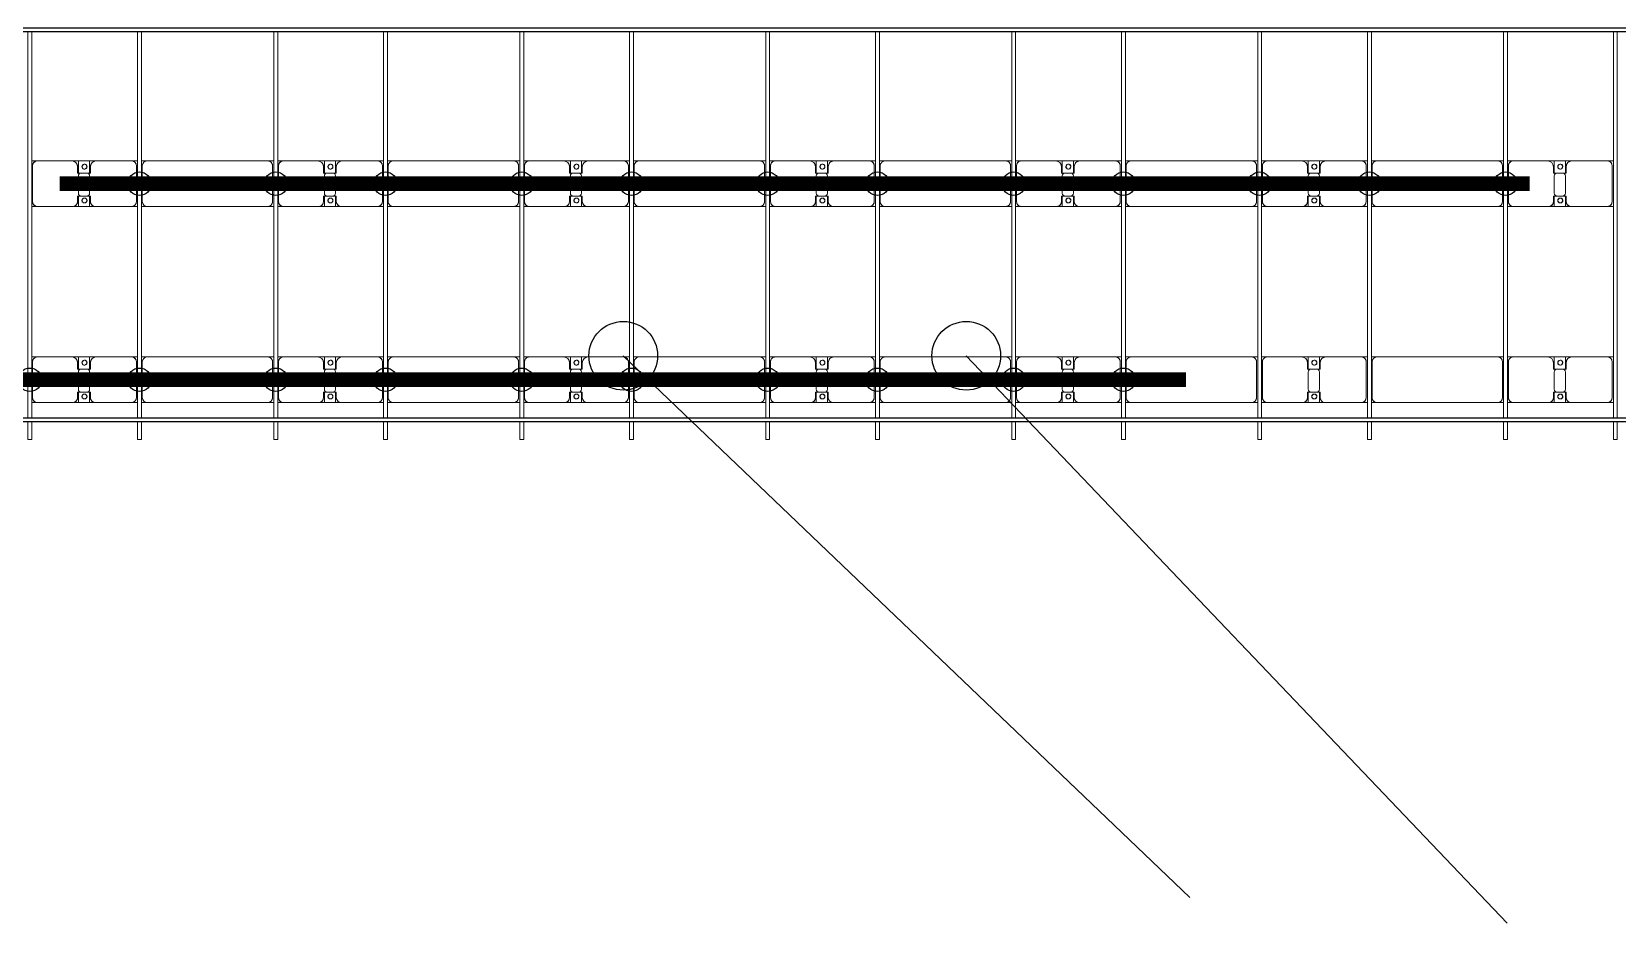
# Model space of a CAD drawing. Header units: millimetres. Extents: x -533732 to -130507, y -117886 to -23954.
# Drawn here: x -522790 to -506610, y -115681 to -106585 of the extents above; entities that cross this region are included whole.
import ezdxf

# ---------------------------------------------------------------- set-up
doc = ezdxf.new("R2010")
doc.units = ezdxf.units.MM
doc.layers.add('A-GENM', color=13, linetype='Continuous', lineweight=9)
doc.layers.add('S-BEAM', color=12, linetype='Continuous', lineweight=9)
for name, color, linetype in [('GC-BICH NEO', 6, 'Continuous'), ('GC-DAY NEO', 5, 'Continuous'), ('GC-HOP 40x60 GIA CUONG', 1, 'Continuous')]:
    doc.layers.add(name, color=color, linetype=linetype)

# ---------------------------------------------------------------- blocks, each defined once
blk = doc.blocks.new('Dầm C52 - Hộp 40x60-19452-BỐ TRÍ KHUNG KẾT CẤU BÈ PIN 06')
at = {"layer": 'S-BEAM', "color": 3, "lineweight": 25}
for p, q in [((-110033, 20), (110033, 20)), ((110033, -20), (-110033, -20))]:
    blk.add_line(p, q, dxfattribs=at)
blk = doc.blocks.new('Dai phao do pin - DẢI PHAO ĐỠ PIN-V144-BỐ TRÍ KHUNG KẾT CẤU BÈ PIN 06')
at = {"layer": 'A-GENM', "color": 7}
for p, q in [((50909, 223), (50970, 223)), ((50909, 223), (50970, 223)), ((50920, 173), (50920, -192)), ((51340, 223), (50970, 223)), ((51340, 223), (51512, 223)), ((51512, 223), (51340, 223)), ((51390, 118), (51390, 173)), ((51398, 223), (51570, 223)), ((51398, 116), (51398, 223)), ((51570, 223), (51398, 223)), ((51512, 223), (51512, 116)), ((51520, 173), (51520, 118)), ((51930, 223), (51570, 223)), ((51930, 223), (51989, 223)), ((51930, 223), (51989, 223)), ((51980, -192), (51980, 173)), ((52029, 223), (52090, 223)), ((52029, 223), (52090, 223)), ((52040, 173), (52040, -192)), ((53320, 223), (52090, 223)), ((53320, 223), (53379, 223)), ((53320, 223), (53379, 223)), ((53370, -192), (53370, 173)), ((53419, 223), (53480, 223)), ((53419, 223), (53480, 223)), ((53430, 173), (53430, -192)), ((53850, 223), (53480, 223)), ((53858, 223), (54022, 223)), ((54022, 223), (53858, 223)), ((53900, 118), (53900, 173)), ((53908, 223), (54080, 223)), ((53908, 116), (53908, 223)), ((54080, 223), (53908, 223)), ((54022, 223), (54022, 116)), ((54030, 173), (54030, 118)), ((54440, 223), (54080, 223)), ((54440, 223), (54499, 223)), ((54440, 223), (54499, 223)), ((54490, -192), (54490, 173)), ((54539, 223), (54600, 223)), ((54539, 223), (54600, 223)), ((54550, 173), (54550, -192)), ((55830, 223), (54600, 223)), ((55830, 223), (55889, 223)), ((55830, 223), (55889, 223)), ((55880, -192), (55880, 173)), ((55929, 223), (55990, 223)), ((55929, 223), (55990, 223)), ((55940, 173), (55940, -192)), ((56360, 223), (55990, 223)), ((56360, 223), (56532, 223)), ((56532, 223), (56360, 223)), ((56410, 118), (56410, 173)), ((56418, 223), (56590, 223)), ((56418, 116), (56418, 223)), ((56590, 223), (56418, 223)), ((56532, 223), (56532, 116)), ((56540, 173), (56540, 118)), ((56950, 223), (56590, 223)), ((56950, 223), (57009, 223)), ((56950, 223), (57009, 223)), ((57000, -192), (57000, 173)), ((57049, 223), (57110, 223)), ((57049, 223), (57110, 223)), ((57060, 173), (57060, -192)), ((58340, 223), (57110, 223)), ((58340, 223), (58399, 223)), ((58340, 223), (58399, 223)), ((58390, -192), (58390, 173)), ((58439, 223), (58500, 223)), ((58439, 223), (58500, 223)), ((58450, 173), (58450, -192)), ((58870, 223), (58500, 223)), ((58870, 223), (59042, 223)), ((59042, 223), (58870, 223)), ((58920, 118), (58920, 173)), ((58928, 223), (59100, 223)), ((58928, 116), (58928, 223)), ((59100, 223), (58928, 223)), ((59042, 223), (59042, 116)), ((59050, 173), (59050, 118)), ((59460, 223), (59100, 223)), ((59460, 223), (59519, 223)), ((59460, 223), (59519, 223)), ((59510, -192), (59510, 173)), ((59559, 223), (59620, 223)), ((59559, 223), (59620, 223)), ((59570, 173), (59570, -192)), ((60850, 223), (59620, 223)), ((60850, 223), (60909, 223)), ((60850, 223), (60909, 223)), ((60900, -192), (60900, 173)), ((60949, 223), (61010, 223)), ((60949, 223), (61010, 223)), ((60960, 173), (60960, -192)), ((61380, 223), (61010, 223)), ((61380, 223), (61552, 223)), ((61552, 223), (61380, 223)), ((61430, 118), (61430, 173)), ((61438, 223), (61610, 223)), ((61438, 116), (61438, 223)), ((61610, 223), (61438, 223)), ((61552, 223), (61552, 116)), ((61560, 173), (61560, 118)), ((61970, 223), (61610, 223)), ((61970, 223), (62029, 223)), ((61970, 223), (62029, 223)), ((62020, -192), (62020, 173)), ((62069, 223), (62130, 223)), ((62069, 223), (62130, 223)), ((62080, 173), (62080, -192)), ((63360, 223), (62130, 223)), ((63360, 223), (63419, 223)), ((63360, 223), (63419, 223)), ((63410, -192), (63410, 173)), ((63459, 223), (63520, 223)), ((63459, 223), (63520, 223)), ((63470, 173), (63470, -192)), ((63890, 223), (63520, 223)), ((63890, 223), (64062, 223)), ((64062, 223), (63890, 223)), ((63940, 118), (63940, 173)), ((63948, 223), (64120, 223)), ((63948, 116), (63948, 223)), ((64120, 223), (63948, 223)), ((64062, 223), (64062, 116)), ((64070, 173), (64070, 118)), ((64480, 223), (64120, 223)), ((64480, 223), (64539, 223)), ((64480, 223), (64539, 223)), ((64530, -192), (64530, 173)), ((64579, 223), (64640, 223)), ((64579, 223), (64640, 223)), ((64590, 173), (64590, -192)), ((65870, 223), (64640, 223)), ((65870, 223), (65929, 223)), ((65870, 223), (65929, 223)), ((65920, -192), (65920, 173)), ((65969, 223), (66030, 223)), ((65969, 223), (66030, 223)), ((65980, 173), (65980, -192)), ((66400, 223), (66030, 223)), ((66400, 223), (66572, 223)), ((66572, 223), (66400, 223)), ((66450, 118), (66450, 173)), ((66458, 223), (66623, 223)), ((66458, 116), (66458, 223)), ((66623, 223), (66458, 223)), ((66572, 223), (66572, 116)), ((66580, 173), (66580, 118)), ((66990, 223), (66630, 223)), ((66990, 223), (67049, 223)), ((66990, 223), (67049, 223)), ((67040, -192), (67040, 173)), ((51482, 118), (51390, 118)), ((51398, 88), (51398, -88)), ((51520, 118), (51428, 118)), ((51512, -88), (51512, 88)), ((53992, 118), (53900, 118)), ((53908, 88), (53908, -88)), ((54030, 118), (53938, 118)), ((54022, -88), (54022, 88)), ((56502, 118), (56410, 118)), ((56418, 88), (56418, -88)), ((56540, 118), (56448, 118)), ((56532, -88), (56532, 88)), ((59012, 118), (58920, 118)), ((58928, 88), (58928, -88)), ((59050, 118), (58958, 118)), ((59042, -88), (59042, 88)), ((61522, 118), (61430, 118)), ((61438, 88), (61438, -88)), ((61560, 118), (61468, 118)), ((61552, -88), (61552, 88)), ((64032, 118), (63940, 118)), ((63948, 88), (63948, -88)), ((64070, 118), (63978, 118)), ((64062, -88), (64062, 88)), ((66542, 118), (66450, 118)), ((66458, 88), (66458, -88)), ((66580, 118), (66488, 118)), ((66572, -88), (66572, 88)), ((51390, -182), (51390, -118)), ((51390, -118), (51482, -118)), ((51398, -242), (51398, -116)), ((51428, -118), (51520, -118)), ((51512, -116), (51512, -242)), ((51520, -118), (51520, -182)), ((53900, -182), (53900, -118)), ((53900, -118), (53992, -118)), ((53908, -242), (53908, -116)), ((53938, -118), (54030, -118)), ((54022, -116), (54022, -242)), ((54030, -118), (54030, -182)), ((56410, -182), (56410, -118)), ((56410, -118), (56502, -118)), ((56418, -242), (56418, -116)), ((56448, -118), (56540, -118)), ((56532, -116), (56532, -242)), ((56540, -118), (56540, -182)), ((58920, -182), (58920, -118)), ((58920, -118), (59012, -118)), ((58928, -242), (58928, -116)), ((58958, -118), (59050, -118)), ((59042, -116), (59042, -242)), ((59050, -118), (59050, -182)), ((61430, -182), (61430, -118)), ((61430, -118), (61522, -118)), ((61438, -242), (61438, -116)), ((61468, -118), (61560, -118)), ((61552, -116), (61552, -242)), ((61560, -118), (61560, -182)), ((63940, -182), (63940, -118)), ((63940, -118), (64032, -118)), ((63948, -242), (63948, -116)), ((63978, -118), (64070, -118)), ((64062, -116), (64062, -242)), ((64070, -118), (64070, -182)), ((66450, -182), (66450, -118)), ((66450, -118), (66542, -118)), ((66458, -242), (66458, -116)), ((66488, -118), (66580, -118)), ((66572, -116), (66572, -242)), ((66580, -118), (66580, -182)), ((50970, -242), (50909, -242)), ((50970, -242), (50909, -242)), ((50970, -242), (51330, -242)), ((51512, -242), (51330, -242)), ((51330, -242), (51512, -242)), ((51580, -242), (51398, -242)), ((51398, -242), (51580, -242)), ((51580, -242), (51930, -242)), ((51989, -242), (51930, -242)), ((51989, -242), (51930, -242)), ((52090, -242), (52035, -242)), ((52090, -242), (52035, -242)), ((52090, -242), (53320, -242)), ((53379, -242), (53320, -242)), ((53379, -242), (53320, -242)), ((53480, -242), (53419, -242)), ((53480, -242), (53419, -242)), ((53480, -242), (53840, -242)), ((54022, -242), (53840, -242)), ((53840, -242), (54022, -242)), ((54090, -242), (53908, -242)), ((53908, -242), (54090, -242)), ((54090, -242), (54440, -242)), ((54499, -242), (54440, -242)), ((54499, -242), (54440, -242)), ((54600, -242), (54539, -242)), ((54600, -242), (54539, -242)), ((54600, -242), (55830, -242)), ((55889, -242), (55830, -242)), ((55889, -242), (55830, -242)), ((55990, -242), (55929, -242)), ((55990, -242), (55929, -242)), ((55990, -242), (56350, -242)), ((56532, -242), (56350, -242)), ((56350, -242), (56532, -242)), ((56600, -242), (56418, -242)), ((56418, -242), (56600, -242)), ((56600, -242), (56950, -242)), ((57009, -242), (56950, -242)), ((57009, -242), (56950, -242)), ((57110, -242), (57049, -242)), ((57110, -242), (57049, -242)), ((57110, -242), (58340, -242)), ((58399, -242), (58340, -242)), ((58399, -242), (58340, -242)), ((58500, -242), (58439, -242)), ((58500, -242), (58439, -242)), ((58500, -242), (58860, -242)), ((59042, -242), (58860, -242)), ((58860, -242), (59042, -242)), ((59110, -242), (58928, -242)), ((58928, -242), (59110, -242)), ((59110, -242), (59460, -242)), ((59519, -242), (59460, -242)), ((59519, -242), (59460, -242)), ((59620, -242), (59559, -242)), ((59620, -242), (59559, -242)), ((59620, -242), (60850, -242)), ((60909, -242), (60850, -242)), ((60909, -242), (60850, -242)), ((61010, -242), (60949, -242)), ((61010, -242), (60949, -242)), ((61010, -242), (61370, -242)), ((61552, -242), (61370, -242)), ((61370, -242), (61552, -242)), ((61620, -242), (61438, -242)), ((61438, -242), (61620, -242)), ((61620, -242), (61970, -242)), ((62029, -242), (61970, -242)), ((62029, -242), (61970, -242)), ((62130, -242), (62069, -242)), ((62130, -242), (62069, -242)), ((62130, -242), (63360, -242)), ((63419, -242), (63360, -242)), ((63419, -242), (63360, -242)), ((63520, -242), (63459, -242)), ((63520, -242), (63459, -242)), ((63520, -242), (63880, -242)), ((64062, -242), (63880, -242)), ((63880, -242), (64062, -242)), ((64130, -242), (63948, -242)), ((63948, -242), (64130, -242)), ((64130, -242), (64480, -242)), ((64539, -242), (64480, -242)), ((64539, -242), (64480, -242)), ((64640, -242), (64579, -242)), ((64640, -242), (64579, -242)), ((64640, -242), (65870, -242)), ((65929, -242), (65870, -242)), ((65929, -242), (65870, -242)), ((66030, -242), (65969, -242)), ((66030, -242), (65969, -242)), ((66030, -242), (66390, -242)), ((66572, -242), (66390, -242)), ((66390, -242), (66572, -242)), ((66640, -242), (66458, -242)), ((66458, -242), (66640, -242)), ((66640, -242), (66990, -242)), ((67049, -242), (66990, -242)), ((67049, -242), (66990, -242))]:
    blk.add_line(p, q, dxfattribs=at)
for centre, radius, start, end in [((50970, 173), 50, 90, 180), ((50970, 173), 50, 105, 180), ((51340, 173), 50, 0, 90), ((51340, 173), 50, 0, 75), ((51449, 162), 25, 0, 180), ((51449, 162), 25, 151.4746, 165), ((51449, 162), 25, 180, 0), ((51451, 162), 25, 0, 180), ((51451, 162), 25, 90, 180), ((51451, 162), 25, 180, 0), ((51451, 162), 25, 180, 255), ((51449, 162), 25, 0, 150), ((51449, 162), 25, 285, 0), ((51451, 162), 25, 15, 75), ((51570, 173), 50, 90, 180), ((51570, 173), 50, 105, 180), ((51930, 173), 50, 0, 90), ((51930, 173), 50, 0, 75), ((52090, 173), 50, 90, 180), ((52090, 173), 50, 150, 180), ((52090, 173), 50, 90, 120), ((53320, 173), 50, 360, 90), ((53320, 173), 50, 15, 90), ((53480, 173), 50, 90, 180), ((53480, 173), 50, 105, 180), ((53850, 173), 50, 360, 90), ((53850, 173), 50, 360, 75), ((53959, 162), 25, 360, 180), ((53959, 162), 25, 0, 165), ((53959, 162), 25, 180, 0), ((53961, 162), 25, 0, 180), ((53961, 162), 25, 90, 180), ((53961, 162), 25, 180, 0), ((53961, 162), 25, 180, 255), ((53959, 162), 25, 285, 0), ((53961, 162), 25, 15, 75), ((54080, 173), 50, 90, 180), ((54080, 173), 50, 105, 180), ((54440, 173), 50, 0, 90), ((54440, 173), 50, 0, 75), ((54600, 173), 50, 90, 180), ((54600, 173), 50, 150, 180), ((54600, 173), 50, 90, 120), ((55830, 173), 50, 360, 90), ((55830, 173), 50, 15, 90), ((55990, 173), 50, 90, 180), ((55990, 173), 50, 105, 180), ((56360, 173), 50, 0, 90), ((56360, 173), 50, 0, 75), ((56469, 162), 25, 360, 180), ((56469, 162), 25, 360, 165), ((56469, 162), 25, 180, 0), ((56471, 162), 25, 0, 180), ((56471, 162), 25, 90, 180), ((56471, 162), 25, 180, 0), ((56471, 162), 25, 180, 255), ((56469, 162), 25, 285, 360), ((56471, 162), 25, 15, 75), ((56590, 173), 50, 90, 180), ((56590, 173), 50, 105, 180), ((56950, 173), 50, 0, 90), ((56950, 173), 50, 0, 75), ((57110, 173), 50, 90, 180), ((57110, 173), 50, 150, 180), ((57110, 173), 50, 90, 120), ((58340, 173), 50, 0, 90), ((58340, 173), 50, 15, 90), ((58500, 173), 50, 90, 180), ((58500, 173), 50, 105, 180), ((58870, 173), 50, 0, 90), ((58870, 173), 50, 0, 75), ((58979, 162), 25, 0, 180), ((58979, 162), 25, 0, 165), ((58979, 162), 25, 180, 0), ((58981, 162), 25, 0, 180), ((58981, 162), 25, 90, 180), ((58981, 162), 25, 180, 0), ((58981, 162), 25, 180, 255), ((58979, 162), 25, 285, 0), ((58981, 162), 25, 15, 75), ((59100, 173), 50, 90, 180), ((59100, 173), 50, 105, 180), ((59460, 173), 50, 0, 90), ((59460, 173), 50, 0, 75), ((59620, 173), 50, 90, 180), ((59620, 173), 50, 150, 180), ((59620, 173), 50, 90, 120), ((60850, 173), 50, 360, 90), ((60850, 173), 50, 15, 90), ((61010, 173), 50, 90, 180), ((61010, 173), 50, 105, 180), ((61380, 173), 50, 0, 90), ((61380, 173), 50, 0, 75), ((61489, 162), 25, 360, 180), ((61489, 162), 25, 0, 165), ((61489, 162), 25, 180, 360), ((61491, 162), 25, 360, 180), ((61491, 162), 25, 90, 180), ((61491, 162), 25, 180, 0), ((61491, 162), 25, 180, 255), ((61489, 162), 25, 285, 360), ((61491, 162), 25, 15, 75), ((61610, 173), 50, 90, 180), ((61610, 173), 50, 105, 180), ((61970, 173), 50, 0, 90), ((61970, 173), 50, 0, 75), ((62130, 173), 50, 90, 180), ((62130, 173), 50, 150, 180), ((62130, 173), 50, 90, 120), ((63360, 173), 50, 0, 90), ((63360, 173), 50, 15, 90), ((63520, 173), 50, 90, 180), ((63520, 173), 50, 105, 180), ((63890, 173), 50, 0, 90), ((63890, 173), 50, 0, 75), ((63999, 162), 25, 0, 180), ((63999, 162), 25, 0, 165), ((63999, 162), 25, 180, 0), ((64001, 162), 25, 0, 180), ((64001, 162), 25, 90, 180), ((64001, 162), 25, 180, 0), ((64001, 162), 25, 180, 255), ((63999, 162), 25, 285, 0), ((64001, 162), 25, 15, 75), ((64120, 173), 50, 90, 180), ((64120, 173), 50, 105, 180), ((64480, 173), 50, 0, 90), ((64480, 173), 50, 0, 75), ((64640, 173), 50, 90, 180), ((64640, 173), 50, 150, 180), ((64640, 173), 50, 90, 120), ((65870, 173), 50, 0, 90), ((65870, 173), 50, 15, 90), ((66030, 173), 50, 90, 180), ((66030, 173), 50, 107.3899, 180), ((66400, 173), 50, 0, 90), ((66400, 173), 50, 0, 75), ((66509, 162), 25, 0, 180), ((66509, 162), 25, 0, 165), ((66509, 162), 25, 180, 360), ((66511, 162), 25, 360, 180), ((66511, 162), 25, 90, 180), ((66511, 162), 25, 180, 360), ((66511, 162), 25, 180, 255), ((66509, 162), 25, 285, 360), ((66511, 162), 25, 15, 75), ((66630, 173), 50, 90, 180), ((66630, 173), 50, 105, 180), ((66990, 173), 50, 0, 90), ((66990, 173), 50, 0, 75), ((51428, 88), 30, 90, 180), ((51449, 162), 25, 195, 255), ((51451, 162), 25, 285, 345), ((51482, 88), 30, 360, 90), ((53938, 88), 30, 90, 180), ((53959, 162), 25, 195, 255), ((53961, 162), 25, 285, 345), ((53992, 88), 30, 360, 90), ((56448, 88), 30, 90, 180), ((56469, 162), 25, 195, 255), ((56471, 162), 25, 285, 345), ((56502, 88), 30, 360, 90), ((58958, 88), 30, 90, 180), ((58979, 162), 25, 195, 255), ((58981, 162), 25, 285, 345), ((59012, 88), 30, 0, 90), ((61468, 88), 30, 90, 180), ((61489, 162), 25, 195, 255), ((61491, 162), 25, 285, 345), ((61522, 88), 30, 360, 90), ((63978, 88), 30, 90, 180), ((63999, 162), 25, 195, 255), ((64001, 162), 25, 285, 345), ((64032, 88), 30, 360, 90), ((66488, 88), 30, 90, 180), ((66509, 162), 25, 195, 255), ((66511, 162), 25, 285, 345), ((66542, 88), 30, 0, 90), ((51428, -88), 30, 180, 270), ((51449, -183), 25, 0, 180), ((51451, -183), 25, 0, 180), ((51451, -183), 25, 60, 180), ((51449, -183), 25, 0, 150), ((51482, -88), 30, 270, 0), ((53938, -88), 30, 180, 270), ((53959, -183), 25, 0, 180), ((53961, -183), 25, 360, 180), ((53961, -183), 25, 60, 180), ((53959, -183), 25, 0, 150), ((53992, -88), 30, 270, 0), ((56448, -88), 30, 180, 270), ((56469, -183), 25, 360, 180), ((56471, -183), 25, 0, 180), ((56471, -183), 25, 60, 180), ((56469, -183), 25, 0, 150), ((56502, -88), 30, 270, 360), ((58958, -88), 30, 180, 270), ((58979, -183), 25, 0, 180), ((58981, -183), 25, 0, 180), ((58981, -183), 25, 60, 180), ((58979, -183), 25, 0, 150), ((59012, -88), 30, 270, 0), ((61468, -88), 30, 180, 270), ((61489, -183), 25, 360, 180), ((61491, -183), 25, 0, 180), ((61491, -183), 25, 60, 180), ((61489, -183), 25, 360, 150), ((61522, -88), 30, 270, 360), ((63978, -88), 30, 180, 270), ((63999, -183), 25, 0, 180), ((64001, -183), 25, 0, 180), ((64001, -183), 25, 60, 180), ((63999, -183), 25, 0, 150), ((64032, -88), 30, 270, 360), ((66488, -88), 30, 180, 270), ((66509, -183), 25, 0, 180), ((66511, -183), 25, 0, 180), ((66511, -183), 25, 60, 180), ((66509, -183), 25, 0, 150), ((66542, -88), 30, 270, 0), ((50970, -192), 50, 180, 270), ((50970, -192), 50, 180, 255), ((51330, -182), 60, 270, 0), ((51330, -182), 60, 300, 0), ((51449, -183), 25, 180, 0), ((51449, -183), 25, 195, 0), ((51451, -183), 25, 180, 0), ((51451, -183), 25, 180, 270), ((51451, -183), 25, 285, 345), ((51451, -183), 25, 15, 30), ((51580, -182), 60, 180, 270), ((51580, -182), 60, 180, 240), ((51930, -192), 50, 270, 0), ((51930, -192), 50, 285, 0), ((52090, -192), 50, 180, 270), ((52090, -192), 50, 180, 210), ((52090, -192), 50, 225, 255), ((53320, -192), 50, 270, 360), ((53320, -192), 50, 270, 300), ((53320, -192), 50, 330, 345), ((53480, -192), 50, 180, 270), ((53480, -192), 50, 180, 255), ((53840, -182), 60, 270, 0), ((53840, -182), 60, 300, 0), ((53959, -183), 25, 180, 0), ((53959, -183), 25, 195, 0), ((53961, -183), 25, 180, 360), ((53961, -183), 25, 180, 270), ((53961, -183), 25, 285, 345), ((53961, -183), 25, 15, 30), ((54090, -182), 60, 180, 270), ((54090, -182), 60, 180, 240), ((54440, -192), 50, 270, 0), ((54440, -192), 50, 285, 0), ((54600, -192), 50, 180, 270), ((54600, -192), 50, 180, 210), ((54600, -192), 50, 225, 255), ((55830, -192), 50, 270, 0), ((55830, -192), 50, 270, 300), ((55830, -192), 50, 330, 345), ((55990, -192), 50, 180, 270), ((55990, -192), 50, 180, 255), ((56350, -182), 60, 270, 0), ((56350, -182), 60, 300, 0), ((56469, -183), 25, 180, 360), ((56469, -183), 25, 195, 360), ((56471, -183), 25, 180, 0), ((56471, -183), 25, 180, 270), ((56471, -183), 25, 285, 345), ((56471, -183), 25, 15, 30), ((56600, -182), 60, 180, 270), ((56600, -182), 60, 180, 240), ((56950, -192), 50, 270, 360), ((56950, -192), 50, 285, 360), ((57110, -192), 50, 180, 270), ((57110, -192), 50, 180, 210), ((57110, -192), 50, 225, 255), ((58340, -192), 50, 270, 0), ((58340, -192), 50, 270, 300), ((58340, -192), 50, 330, 345), ((58500, -192), 50, 180, 270), ((58500, -192), 50, 180, 255), ((58860, -182), 60, 270, 0), ((58860, -182), 60, 300, 0), ((58979, -183), 25, 180, 0), ((58979, -183), 25, 195, 0), ((58981, -183), 25, 180, 0), ((58981, -183), 25, 180, 270), ((58981, -183), 25, 285, 345), ((58981, -183), 25, 15, 30), ((59110, -182), 60, 180, 270), ((59110, -182), 60, 180, 240), ((59460, -192), 50, 270, 0), ((59460, -192), 50, 285, 0), ((59620, -192), 50, 180, 270), ((59620, -192), 50, 180, 210), ((59620, -192), 50, 225, 255), ((60850, -192), 50, 270, 360), ((60850, -192), 50, 270, 300), ((60850, -192), 50, 330, 345), ((61010, -192), 50, 180, 270), ((61010, -192), 50, 180, 255), ((61370, -182), 60, 270, 360), ((61370, -182), 60, 300, 0), ((61489, -183), 25, 180, 0), ((61489, -183), 25, 195, 360), ((61491, -183), 25, 180, 0), ((61491, -183), 25, 180, 270), ((61491, -183), 25, 285, 345), ((61491, -183), 25, 15, 30), ((61620, -182), 60, 180, 270), ((61620, -182), 60, 180, 240), ((61970, -192), 50, 270, 0), ((61970, -192), 50, 285, 0), ((62130, -192), 50, 180, 270), ((62130, -192), 50, 180, 210), ((62130, -192), 50, 225, 255), ((63360, -192), 50, 270, 0), ((63360, -192), 50, 270, 300), ((63360, -192), 50, 330, 345), ((63520, -192), 50, 180, 270), ((63520, -192), 50, 180, 255), ((63880, -182), 60, 270, 360), ((63880, -182), 60, 300, 360), ((63999, -183), 25, 180, 0), ((63999, -183), 25, 195, 0), ((64001, -183), 25, 180, 360), ((64001, -183), 25, 180, 270), ((64001, -183), 25, 285, 345), ((64001, -183), 25, 15, 30), ((64130, -182), 60, 180, 270), ((64130, -182), 60, 180, 240), ((64480, -192), 50, 270, 360), ((64480, -192), 50, 285, 360), ((64640, -192), 50, 180, 270), ((64640, -192), 50, 180, 210), ((64640, -192), 50, 225, 255), ((65870, -192), 50, 270, 360), ((65870, -192), 50, 270, 300), ((65870, -192), 50, 330, 345), ((66030, -192), 50, 180, 270), ((66030, -192), 50, 180, 252.6125), ((66390, -182), 60, 270, 360), ((66390, -182), 60, 300, 0), ((66509, -183), 25, 180, 0), ((66509, -183), 25, 195, 0), ((66511, -183), 25, 180, 0), ((66511, -183), 25, 180, 270), ((66511, -183), 25, 285, 345), ((66511, -183), 25, 15, 30), ((66640, -182), 60, 180, 270), ((66640, -182), 60, 180, 240), ((66990, -192), 50, 270, 360), ((66990, -192), 50, 285, 360)]:
    blk.add_arc(centre, radius, start, end, dxfattribs=at)
blk = doc.blocks.new('Dai phao do pin - DẢI PHAO ĐỠ PIN-V145-BỐ TRÍ KHUNG KẾT CẤU BÈ PIN 06')
at = {"layer": 'A-GENM', "color": 7}
for p, q in [((50909, 223), (50970, 223)), ((50909, 223), (50970, 223)), ((50920, 173), (50920, -192)), ((51340, 223), (50970, 223)), ((51340, 223), (51512, 223)), ((51512, 223), (51340, 223)), ((51390, 118), (51390, 173)), ((51398, 223), (51570, 223)), ((51398, 116), (51398, 223)), ((51570, 223), (51398, 223)), ((51512, 223), (51512, 116)), ((51520, 173), (51520, 118)), ((51930, 223), (51570, 223)), ((51930, 223), (51989, 223)), ((51930, 223), (51989, 223)), ((51980, -192), (51980, 173)), ((52035, 223), (52090, 223)), ((52035, 223), (52090, 223)), ((52040, 173), (52040, -192)), ((53320, 223), (52090, 223)), ((53320, 223), (53379, 223)), ((53320, 223), (53379, 223)), ((53370, -192), (53370, 173)), ((53419, 223), (53480, 223)), ((53419, 223), (53480, 223)), ((53430, 173), (53430, -192)), ((53850, 223), (53480, 223)), ((53858, 223), (54022, 223)), ((54022, 223), (53858, 223)), ((53900, 118), (53900, 173)), ((53908, 223), (54080, 223)), ((53908, 116), (53908, 223)), ((54080, 223), (53908, 223)), ((54022, 223), (54022, 116)), ((54030, 173), (54030, 118)), ((54440, 223), (54080, 223)), ((54440, 223), (54499, 223)), ((54440, 223), (54499, 223)), ((54490, -192), (54490, 173)), ((54539, 223), (54600, 223)), ((54539, 223), (54600, 223)), ((54550, 173), (54550, -192)), ((55830, 223), (54600, 223)), ((55830, 223), (55889, 223)), ((55830, 223), (55889, 223)), ((55880, -192), (55880, 173)), ((55929, 223), (55990, 223)), ((55929, 223), (55990, 223)), ((55940, 173), (55940, -192)), ((56360, 223), (55990, 223)), ((56360, 223), (56532, 223)), ((56532, 223), (56360, 223)), ((56410, 118), (56410, 173)), ((56418, 223), (56590, 223)), ((56418, 116), (56418, 223)), ((56590, 223), (56418, 223)), ((56532, 223), (56532, 116)), ((56540, 173), (56540, 118)), ((56950, 223), (56590, 223)), ((56950, 223), (57009, 223)), ((56950, 223), (57009, 223)), ((57000, -192), (57000, 173)), ((57049, 223), (57110, 223)), ((57049, 223), (57110, 223)), ((57060, 173), (57060, -192)), ((58340, 223), (57110, 223)), ((58340, 223), (58399, 223)), ((58340, 223), (58399, 223)), ((58390, -192), (58390, 173)), ((58439, 223), (58500, 223)), ((58439, 223), (58500, 223)), ((58450, 173), (58450, -192)), ((58870, 223), (58500, 223)), ((58870, 223), (59042, 223)), ((59042, 223), (58870, 223)), ((58920, 118), (58920, 173)), ((58928, 223), (59100, 223)), ((58928, 116), (58928, 223)), ((59100, 223), (58928, 223)), ((59042, 223), (59042, 116)), ((59050, 173), (59050, 118)), ((59460, 223), (59100, 223)), ((59460, 223), (59519, 223)), ((59460, 223), (59519, 223)), ((59510, -192), (59510, 173)), ((59559, 223), (59620, 223)), ((59559, 223), (59620, 223)), ((59570, 173), (59570, -192)), ((60850, 223), (59620, 223)), ((60850, 223), (60909, 223)), ((60850, 223), (60909, 223)), ((60900, -192), (60900, 173)), ((60949, 223), (61010, 223)), ((60949, 223), (61010, 223)), ((60960, 173), (60960, -192)), ((61380, 223), (61010, 223)), ((61380, 223), (61552, 223)), ((61552, 223), (61380, 223)), ((61430, 118), (61430, 173)), ((61438, 223), (61610, 223)), ((61438, 116), (61438, 223)), ((61610, 223), (61438, 223)), ((61552, 223), (61552, 116)), ((61560, 173), (61560, 118)), ((61970, 223), (61610, 223)), ((61970, 223), (62029, 223)), ((61970, 223), (62029, 223)), ((62020, -192), (62020, 173)), ((62069, 223), (62130, 223)), ((62069, 223), (62130, 223)), ((62080, 173), (62080, -192)), ((63360, 223), (62130, 223)), ((63360, 223), (63419, 223)), ((63360, 223), (63419, 223)), ((63410, -192), (63410, 173)), ((63459, 223), (63520, 223)), ((63459, 223), (63520, 223)), ((63470, 173), (63470, -192)), ((63890, 223), (63520, 223)), ((63890, 223), (64062, 223)), ((64062, 223), (63890, 223)), ((63940, 118), (63940, 173)), ((63948, 223), (64120, 223)), ((63948, 116), (63948, 223)), ((64120, 223), (63948, 223)), ((64062, 223), (64062, 116)), ((64070, 173), (64070, 118)), ((64480, 223), (64120, 223)), ((64480, 223), (64539, 223)), ((64480, 223), (64539, 223)), ((64530, -192), (64530, 173)), ((64579, 223), (64640, 223)), ((64579, 223), (64640, 223)), ((64590, 173), (64590, -192)), ((65870, 223), (64640, 223)), ((65870, 223), (65929, 223)), ((65870, 223), (65929, 223)), ((65920, -192), (65920, 173)), ((65969, 223), (66030, 223)), ((65969, 223), (66030, 223)), ((65980, 173), (65980, -192)), ((66400, 223), (66030, 223)), ((66400, 223), (66572, 223)), ((66572, 223), (66400, 223)), ((66450, 118), (66450, 173)), ((66458, 223), (66623, 223)), ((66458, 116), (66458, 223)), ((66623, 223), (66458, 223)), ((66572, 223), (66572, 116)), ((66580, 173), (66580, 118)), ((66990, 223), (66630, 223)), ((66990, 223), (67049, 223)), ((66990, 223), (67049, 223)), ((67040, -192), (67040, 173)), ((51482, 118), (51390, 118)), ((51398, 88), (51398, -88)), ((51520, 118), (51428, 118)), ((51512, -88), (51512, 88)), ((53992, 118), (53900, 118)), ((53908, 88), (53908, -88)), ((54030, 118), (53938, 118)), ((54022, -88), (54022, 88)), ((56502, 118), (56410, 118)), ((56418, 88), (56418, -88)), ((56540, 118), (56448, 118)), ((56532, -88), (56532, 88)), ((59012, 118), (58920, 118)), ((58928, 88), (58928, -88)), ((59050, 118), (58958, 118)), ((59042, -88), (59042, 88)), ((61522, 118), (61430, 118)), ((61438, 88), (61438, -88)), ((61560, 118), (61468, 118)), ((61552, -88), (61552, 88)), ((64032, 118), (63940, 118)), ((63948, 88), (63948, -88)), ((64070, 118), (63978, 118)), ((64062, -88), (64062, 88)), ((66542, 118), (66450, 118)), ((66458, 88), (66458, -88)), ((66580, 118), (66488, 118)), ((66572, -88), (66572, 88)), ((51390, -182), (51390, -118)), ((51390, -118), (51482, -118)), ((51398, -242), (51398, -116)), ((51428, -118), (51520, -118)), ((51512, -116), (51512, -242)), ((51520, -118), (51520, -182)), ((53900, -182), (53900, -118)), ((53900, -118), (53992, -118)), ((53908, -242), (53908, -116)), ((53938, -118), (54030, -118)), ((54022, -116), (54022, -242)), ((54030, -118), (54030, -182)), ((56410, -182), (56410, -118)), ((56410, -118), (56502, -118)), ((56418, -242), (56418, -116)), ((56448, -118), (56540, -118)), ((56532, -116), (56532, -242)), ((56540, -118), (56540, -182)), ((58920, -182), (58920, -118)), ((58920, -118), (59012, -118)), ((58928, -242), (58928, -116)), ((58958, -118), (59050, -118)), ((59042, -116), (59042, -242)), ((59050, -118), (59050, -182)), ((61430, -182), (61430, -118)), ((61430, -118), (61522, -118)), ((61438, -242), (61438, -116)), ((61468, -118), (61560, -118)), ((61552, -116), (61552, -242)), ((61560, -118), (61560, -182)), ((63940, -182), (63940, -118)), ((63940, -118), (64032, -118)), ((63948, -242), (63948, -116)), ((63978, -118), (64070, -118)), ((64062, -116), (64062, -242)), ((64070, -118), (64070, -182)), ((66450, -182), (66450, -118)), ((66450, -118), (66542, -118)), ((66458, -242), (66458, -116)), ((66488, -118), (66580, -118)), ((66572, -116), (66572, -242)), ((66580, -118), (66580, -182)), ((50970, -242), (50909, -242)), ((50970, -242), (50909, -242)), ((50970, -242), (51330, -242)), ((51512, -242), (51330, -242)), ((51330, -242), (51512, -242)), ((51580, -242), (51398, -242)), ((51398, -242), (51580, -242)), ((51580, -242), (51930, -242)), ((51989, -242), (51930, -242)), ((51989, -242), (51930, -242)), ((52090, -242), (52035, -242)), ((52090, -242), (52035, -242)), ((52090, -242), (53320, -242)), ((53379, -242), (53320, -242)), ((53379, -242), (53320, -242)), ((53480, -242), (53419, -242)), ((53480, -242), (53419, -242)), ((53480, -242), (53840, -242)), ((54022, -242), (53840, -242)), ((53840, -242), (54022, -242)), ((54090, -242), (53908, -242)), ((53908, -242), (54090, -242)), ((54090, -242), (54440, -242)), ((54499, -242), (54440, -242)), ((54499, -242), (54440, -242)), ((54600, -242), (54539, -242)), ((54600, -242), (54539, -242)), ((54600, -242), (55830, -242)), ((55889, -242), (55830, -242)), ((55889, -242), (55830, -242)), ((55990, -242), (55929, -242)), ((55990, -242), (55929, -242)), ((55990, -242), (56350, -242)), ((56532, -242), (56350, -242)), ((56350, -242), (56532, -242)), ((56600, -242), (56418, -242)), ((56418, -242), (56600, -242)), ((56600, -242), (56950, -242)), ((57009, -242), (56950, -242)), ((57009, -242), (56950, -242)), ((57110, -242), (57049, -242)), ((57110, -242), (57049, -242)), ((57110, -242), (58340, -242)), ((58399, -242), (58340, -242)), ((58399, -242), (58340, -242)), ((58500, -242), (58439, -242)), ((58500, -242), (58439, -242)), ((58500, -242), (58860, -242)), ((59042, -242), (58860, -242)), ((58860, -242), (59042, -242)), ((59110, -242), (58928, -242)), ((58928, -242), (59110, -242)), ((59110, -242), (59460, -242)), ((59519, -242), (59460, -242)), ((59519, -242), (59460, -242)), ((59620, -242), (59559, -242)), ((59620, -242), (59559, -242)), ((59620, -242), (60850, -242)), ((60909, -242), (60850, -242)), ((60909, -242), (60850, -242)), ((61010, -242), (60949, -242)), ((61010, -242), (60949, -242)), ((61010, -242), (61370, -242)), ((61552, -242), (61370, -242)), ((61370, -242), (61552, -242)), ((61620, -242), (61438, -242)), ((61438, -242), (61620, -242)), ((61620, -242), (61970, -242)), ((62029, -242), (61970, -242)), ((62029, -242), (61970, -242)), ((62130, -242), (62069, -242)), ((62130, -242), (62069, -242)), ((62130, -242), (63360, -242)), ((63419, -242), (63360, -242)), ((63419, -242), (63360, -242)), ((63520, -242), (63459, -242)), ((63520, -242), (63459, -242)), ((63520, -242), (63880, -242)), ((64062, -242), (63880, -242)), ((63880, -242), (64062, -242)), ((64130, -242), (63948, -242)), ((63948, -242), (64130, -242)), ((64130, -242), (64480, -242)), ((64539, -242), (64480, -242)), ((64539, -242), (64480, -242)), ((64640, -242), (64579, -242)), ((64640, -242), (64579, -242)), ((64640, -242), (65870, -242)), ((65929, -242), (65870, -242)), ((65929, -242), (65870, -242)), ((66030, -242), (65969, -242)), ((66030, -242), (65969, -242)), ((66030, -242), (66390, -242)), ((66572, -242), (66390, -242)), ((66390, -242), (66572, -242)), ((66640, -242), (66458, -242)), ((66458, -242), (66640, -242)), ((66640, -242), (66990, -242)), ((67049, -242), (66990, -242)), ((67049, -242), (66990, -242))]:
    blk.add_line(p, q, dxfattribs=at)
for centre, radius, start, end in [((50970, 173), 50, 90, 180), ((50970, 173), 50, 105, 180), ((51340, 173), 50, 0, 90), ((51340, 173), 50, 0, 75), ((51449, 162), 25, 0, 180), ((51449, 162), 25, 151.5252, 165), ((51449, 162), 25, 180, 0), ((51451, 162), 25, 0, 180), ((51451, 162), 25, 90, 180), ((51451, 162), 25, 180, 0), ((51451, 162), 25, 180, 255), ((51449, 162), 25, 0, 150), ((51449, 162), 25, 285, 0), ((51451, 162), 25, 15, 75), ((51570, 173), 50, 90, 180), ((51570, 173), 50, 105, 180), ((51930, 173), 50, 0, 90), ((51930, 173), 50, 0, 75), ((52090, 173), 50, 90, 180), ((52090, 173), 50, 150, 180), ((52090, 173), 50, 90, 120), ((53320, 173), 50, 360, 90), ((53320, 173), 50, 15, 90), ((53480, 173), 50, 90, 180), ((53480, 173), 50, 105, 180), ((53850, 173), 50, 360, 90), ((53850, 173), 50, 360, 75), ((53959, 162), 25, 360, 180), ((53959, 162), 25, 0, 165), ((53959, 162), 25, 180, 0), ((53961, 162), 25, 0, 180), ((53961, 162), 25, 90, 180), ((53961, 162), 25, 180, 0), ((53961, 162), 25, 180, 255), ((53959, 162), 25, 285, 0), ((53961, 162), 25, 15, 75), ((54080, 173), 50, 90, 180), ((54080, 173), 50, 105, 180), ((54440, 173), 50, 0, 90), ((54440, 173), 50, 0, 75), ((54600, 173), 50, 90, 180), ((54600, 173), 50, 150, 180), ((54600, 173), 50, 90, 120), ((55830, 173), 50, 360, 90), ((55830, 173), 50, 15, 90), ((55990, 173), 50, 90, 180), ((55990, 173), 50, 105, 180), ((56360, 173), 50, 0, 90), ((56360, 173), 50, 0, 75), ((56469, 162), 25, 360, 180), ((56469, 162), 25, 360, 165), ((56469, 162), 25, 180, 0), ((56471, 162), 25, 0, 180), ((56471, 162), 25, 90, 180), ((56471, 162), 25, 180, 0), ((56471, 162), 25, 180, 255), ((56469, 162), 25, 285, 360), ((56471, 162), 25, 15, 75), ((56590, 173), 50, 90, 180), ((56590, 173), 50, 105, 180), ((56950, 173), 50, 0, 90), ((56950, 173), 50, 0, 75), ((57110, 173), 50, 90, 180), ((57110, 173), 50, 150, 180), ((57110, 173), 50, 90, 120), ((58340, 173), 50, 0, 90), ((58340, 173), 50, 15, 90), ((58500, 173), 50, 90, 180), ((58500, 173), 50, 105, 180), ((58870, 173), 50, 0, 90), ((58870, 173), 50, 0, 75), ((58979, 162), 25, 0, 180), ((58979, 162), 25, 0, 165), ((58979, 162), 25, 180, 0), ((58981, 162), 25, 0, 180), ((58981, 162), 25, 90, 180), ((58981, 162), 25, 180, 0), ((58981, 162), 25, 180, 255), ((58979, 162), 25, 285, 0), ((58981, 162), 25, 15, 75), ((59100, 173), 50, 90, 180), ((59100, 173), 50, 105, 180), ((59460, 173), 50, 0, 90), ((59460, 173), 50, 0, 75), ((59620, 173), 50, 90, 180), ((59620, 173), 50, 150, 180), ((59620, 173), 50, 90, 120), ((60850, 173), 50, 360, 90), ((60850, 173), 50, 15, 90), ((61010, 173), 50, 90, 180), ((61010, 173), 50, 105, 180), ((61380, 173), 50, 0, 90), ((61380, 173), 50, 0, 75), ((61489, 162), 25, 360, 180), ((61489, 162), 25, 0, 165), ((61489, 162), 25, 180, 360), ((61491, 162), 25, 360, 180), ((61491, 162), 25, 90, 180), ((61491, 162), 25, 180, 0), ((61491, 162), 25, 180, 255), ((61489, 162), 25, 285, 360), ((61491, 162), 25, 15, 75), ((61610, 173), 50, 90, 180), ((61610, 173), 50, 105, 180), ((61970, 173), 50, 0, 90), ((61970, 173), 50, 0, 75), ((62130, 173), 50, 90, 180), ((62130, 173), 50, 150, 180), ((62130, 173), 50, 90, 120), ((63360, 173), 50, 0, 90), ((63360, 173), 50, 15, 90), ((63520, 173), 50, 90, 180), ((63520, 173), 50, 105, 180), ((63890, 173), 50, 0, 90), ((63890, 173), 50, 0, 75), ((63999, 162), 25, 0, 180), ((63999, 162), 25, 0, 165), ((63999, 162), 25, 180, 0), ((64001, 162), 25, 0, 180), ((64001, 162), 25, 90, 180), ((64001, 162), 25, 180, 0), ((64001, 162), 25, 180, 255), ((63999, 162), 25, 285, 0), ((64001, 162), 25, 15, 75), ((64120, 173), 50, 90, 180), ((64120, 173), 50, 105, 180), ((64480, 173), 50, 0, 90), ((64480, 173), 50, 0, 75), ((64640, 173), 50, 90, 180), ((64640, 173), 50, 150, 180), ((64640, 173), 50, 90, 120), ((65870, 173), 50, 0, 90), ((65870, 173), 50, 15, 90), ((66030, 173), 50, 90, 180), ((66030, 173), 50, 107.4004, 180), ((66400, 173), 50, 0, 90), ((66400, 173), 50, 0, 75), ((66509, 162), 25, 0, 180), ((66509, 162), 25, 0, 165), ((66509, 162), 25, 180, 360), ((66511, 162), 25, 360, 180), ((66511, 162), 25, 90, 180), ((66511, 162), 25, 180, 360), ((66511, 162), 25, 180, 255), ((66509, 162), 25, 285, 360), ((66511, 162), 25, 15, 75), ((66630, 173), 50, 90, 180), ((66630, 173), 50, 105, 180), ((66990, 173), 50, 0, 90), ((66990, 173), 50, 0, 75), ((51428, 88), 30, 90, 180), ((51449, 162), 25, 195, 255), ((51451, 162), 25, 285, 345), ((51482, 88), 30, 360, 90), ((53938, 88), 30, 90, 180), ((53959, 162), 25, 195, 255), ((53961, 162), 25, 285, 345), ((53992, 88), 30, 360, 90), ((56448, 88), 30, 90, 180), ((56469, 162), 25, 195, 255), ((56471, 162), 25, 285, 345), ((56502, 88), 30, 360, 90), ((58958, 88), 30, 90, 180), ((58979, 162), 25, 195, 255), ((58981, 162), 25, 285, 345), ((59012, 88), 30, 0, 90), ((61468, 88), 30, 90, 180), ((61489, 162), 25, 195, 255), ((61491, 162), 25, 285, 345), ((61522, 88), 30, 360, 90), ((63978, 88), 30, 90, 180), ((63999, 162), 25, 195, 255), ((64001, 162), 25, 285, 345), ((64032, 88), 30, 360, 90), ((66488, 88), 30, 90, 180), ((66509, 162), 25, 195, 255), ((66511, 162), 25, 285, 345), ((66542, 88), 30, 0, 90), ((51428, -88), 30, 180, 270), ((51449, -183), 25, 0, 180), ((51451, -183), 25, 0, 180), ((51451, -183), 25, 60, 180), ((51449, -183), 25, 0, 150), ((51482, -88), 30, 270, 0), ((53938, -88), 30, 180, 270), ((53959, -183), 25, 0, 180), ((53961, -183), 25, 360, 180), ((53961, -183), 25, 60, 180), ((53959, -183), 25, 0, 150), ((53992, -88), 30, 270, 0), ((56448, -88), 30, 180, 270), ((56469, -183), 25, 360, 180), ((56471, -183), 25, 0, 180), ((56471, -183), 25, 60, 180), ((56469, -183), 25, 0, 150), ((56502, -88), 30, 270, 360), ((58958, -88), 30, 180, 270), ((58979, -183), 25, 0, 180), ((58981, -183), 25, 0, 180), ((58981, -183), 25, 60, 180), ((58979, -183), 25, 0, 150), ((59012, -88), 30, 270, 0), ((61468, -88), 30, 180, 270), ((61489, -183), 25, 360, 180), ((61491, -183), 25, 0, 180), ((61491, -183), 25, 60, 180), ((61489, -183), 25, 360, 150), ((61522, -88), 30, 270, 360), ((63978, -88), 30, 180, 270), ((63999, -183), 25, 0, 180), ((64001, -183), 25, 0, 180), ((64001, -183), 25, 60, 180), ((63999, -183), 25, 0, 150), ((64032, -88), 30, 270, 360), ((66488, -88), 30, 180, 270), ((66509, -183), 25, 0, 180), ((66511, -183), 25, 0, 180), ((66511, -183), 25, 60, 180), ((66509, -183), 25, 0, 150), ((66542, -88), 30, 270, 0), ((50970, -192), 50, 180, 270), ((50970, -192), 50, 180, 255), ((51330, -182), 60, 270, 0), ((51330, -182), 60, 300, 0), ((51449, -183), 25, 180, 0), ((51449, -183), 25, 195, 0), ((51451, -183), 25, 180, 0), ((51451, -183), 25, 180, 270), ((51451, -183), 25, 285, 345), ((51451, -183), 25, 15, 30), ((51580, -182), 60, 180, 270), ((51580, -182), 60, 180, 240), ((51930, -192), 50, 270, 0), ((51930, -192), 50, 285, 0), ((52090, -192), 50, 180, 270), ((52090, -192), 50, 180, 210), ((52090, -192), 50, 225, 255), ((53320, -192), 50, 270, 360), ((53320, -192), 50, 270, 300), ((53320, -192), 50, 330, 345), ((53480, -192), 50, 180, 270), ((53480, -192), 50, 180, 255), ((53840, -182), 60, 270, 0), ((53840, -182), 60, 300, 0), ((53959, -183), 25, 180, 0), ((53959, -183), 25, 195, 0), ((53961, -183), 25, 180, 360), ((53961, -183), 25, 180, 270), ((53961, -183), 25, 285, 345), ((53961, -183), 25, 15, 30), ((54090, -182), 60, 180, 270), ((54090, -182), 60, 180, 240), ((54440, -192), 50, 270, 0), ((54440, -192), 50, 285, 0), ((54600, -192), 50, 180, 270), ((54600, -192), 50, 180, 210), ((54600, -192), 50, 225, 255), ((55830, -192), 50, 270, 0), ((55830, -192), 50, 270, 300), ((55830, -192), 50, 330, 345), ((55990, -192), 50, 180, 270), ((55990, -192), 50, 180, 255), ((56350, -182), 60, 270, 0), ((56350, -182), 60, 300, 0), ((56469, -183), 25, 180, 360), ((56469, -183), 25, 195, 360), ((56471, -183), 25, 180, 0), ((56471, -183), 25, 180, 270), ((56471, -183), 25, 285, 345), ((56471, -183), 25, 15, 30), ((56600, -182), 60, 180, 270), ((56600, -182), 60, 180, 240), ((56950, -192), 50, 270, 360), ((56950, -192), 50, 285, 360), ((57110, -192), 50, 180, 270), ((57110, -192), 50, 180, 210), ((57110, -192), 50, 225, 255), ((58340, -192), 50, 270, 0), ((58340, -192), 50, 270, 300), ((58340, -192), 50, 330, 345), ((58500, -192), 50, 180, 270), ((58500, -192), 50, 180, 255), ((58860, -182), 60, 270, 0), ((58860, -182), 60, 300, 0), ((58979, -183), 25, 180, 0), ((58979, -183), 25, 195, 0), ((58981, -183), 25, 180, 0), ((58981, -183), 25, 180, 270), ((58981, -183), 25, 285, 345), ((58981, -183), 25, 15, 30), ((59110, -182), 60, 180, 270), ((59110, -182), 60, 180, 240), ((59460, -192), 50, 270, 0), ((59460, -192), 50, 285, 0), ((59620, -192), 50, 180, 270), ((59620, -192), 50, 180, 210), ((59620, -192), 50, 225, 255), ((60850, -192), 50, 270, 360), ((60850, -192), 50, 270, 300), ((60850, -192), 50, 330, 345), ((61010, -192), 50, 180, 270), ((61010, -192), 50, 180, 255), ((61370, -182), 60, 270, 360), ((61370, -182), 60, 300, 0), ((61489, -183), 25, 180, 0), ((61489, -183), 25, 195, 360), ((61491, -183), 25, 180, 0), ((61491, -183), 25, 180, 270), ((61491, -183), 25, 285, 345), ((61491, -183), 25, 15, 30), ((61620, -182), 60, 180, 270), ((61620, -182), 60, 180, 240), ((61970, -192), 50, 270, 0), ((61970, -192), 50, 285, 0), ((62130, -192), 50, 180, 270), ((62130, -192), 50, 180, 210), ((62130, -192), 50, 225, 255), ((63360, -192), 50, 270, 0), ((63360, -192), 50, 270, 300), ((63360, -192), 50, 330, 345), ((63520, -192), 50, 180, 270), ((63520, -192), 50, 180, 255), ((63880, -182), 60, 270, 360), ((63880, -182), 60, 300, 360), ((63999, -183), 25, 180, 0), ((63999, -183), 25, 195, 0), ((64001, -183), 25, 180, 360), ((64001, -183), 25, 180, 270), ((64001, -183), 25, 285, 345), ((64001, -183), 25, 15, 30), ((64130, -182), 60, 180, 270), ((64130, -182), 60, 180, 240), ((64480, -192), 50, 270, 360), ((64480, -192), 50, 285, 360), ((64640, -192), 50, 180, 270), ((64640, -192), 50, 180, 210), ((64640, -192), 50, 225, 255), ((65870, -192), 50, 270, 360), ((65870, -192), 50, 270, 300), ((65870, -192), 50, 330, 345), ((66030, -192), 50, 180, 270), ((66030, -192), 50, 180, 252.602), ((66390, -182), 60, 270, 360), ((66390, -182), 60, 300, 0), ((66509, -183), 25, 180, 0), ((66509, -183), 25, 195, 0), ((66511, -183), 25, 180, 0), ((66511, -183), 25, 180, 270), ((66511, -183), 25, 285, 345), ((66511, -183), 25, 15, 30), ((66640, -182), 60, 180, 270), ((66640, -182), 60, 180, 240), ((66990, -192), 50, 270, 360), ((66990, -192), 50, 285, 360)]:
    blk.add_arc(centre, radius, start, end, dxfattribs=at)
blk = doc.blocks.new('Dầm C52 - Dầm C52-19796-BỐ TRÍ KHUNG KẾT CẤU BÈ PIN 06')
at = {"layer": 'S-BEAM', "color": 1}
for p, q in [((-39613, -20), (-39613, 20)), ((-39613, 20), (-39433, 20)), ((-39393, 20), (-35453, 20)), ((-39433, -20), (-39613, -20)), ((-35453, -20), (-39393, -20))]:
    blk.add_line(p, q, dxfattribs=at)
blk = doc.blocks.new('HOBANMONG_BEPIN 6_rvt-1-BỐ TRÍ KHUNG KẾT CẤU BÈ PIN 06')
at = {"layer": 'A-GENM', "color": 3, "lineweight": 25, "rotation": 179.9997586099391}
for name, p in [('Dai phao do pin - DẢI PHAO ĐỠ PIN-V144-BỐ TRÍ KHUNG KẾT CẤU BÈ PIN 06', (-455742, -108145)), ('Dai phao do pin - DẢI PHAO ĐỠ PIN-V145-BỐ TRÍ KHUNG KẾT CẤU BÈ PIN 06', (-455742, -110145))]:
    blk.add_blockref(name, p, dxfattribs=at)
at = {"layer": 'S-BEAM', "color": 3, "lineweight": 25}
for name, p, rotation in [('Dầm C52 - Dầm C52-19796-BỐ TRÍ KHUNG KẾT CẤU BÈ PIN 06', (-522810, -71132), 89.99975860989407), ('Dầm C52 - Dầm C52-19796-BỐ TRÍ KHUNG KẾT CẤU BÈ PIN 06', (-521690, -71132), 89.99975860989407), ('Dầm C52 - Dầm C52-19796-BỐ TRÍ KHUNG KẾT CẤU BÈ PIN 06', (-520300, -71132), 89.99975860989407), ('Dầm C52 - Dầm C52-19796-BỐ TRÍ KHUNG KẾT CẤU BÈ PIN 06', (-519180, -71132), 89.99975860989407), ('Dầm C52 - Dầm C52-19796-BỐ TRÍ KHUNG KẾT CẤU BÈ PIN 06', (-517790, -71132), 89.99975860989407), ('Dầm C52 - Dầm C52-19796-BỐ TRÍ KHUNG KẾT CẤU BÈ PIN 06', (-516670, -71132), 89.99975860989407), ('Dầm C52 - Dầm C52-19796-BỐ TRÍ KHUNG KẾT CẤU BÈ PIN 06', (-515280, -71132), 89.99975860989407), ('Dầm C52 - Dầm C52-19796-BỐ TRÍ KHUNG KẾT CẤU BÈ PIN 06', (-514160, -71132), 89.99975860989407), ('Dầm C52 - Dầm C52-19796-BỐ TRÍ KHUNG KẾT CẤU BÈ PIN 06', (-512770, -71132), 89.99975860989407), ('Dầm C52 - Dầm C52-19796-BỐ TRÍ KHUNG KẾT CẤU BÈ PIN 06', (-511650, -71132), 89.99975860989407), ('Dầm C52 - Dầm C52-19796-BỐ TRÍ KHUNG KẾT CẤU BÈ PIN 06', (-510260, -71132), 89.99975860989407), ('Dầm C52 - Dầm C52-19796-BỐ TRÍ KHUNG KẾT CẤU BÈ PIN 06', (-509140, -71132), 89.99975860989407), ('Dầm C52 - Dầm C52-19796-BỐ TRÍ KHUNG KẾT CẤU BÈ PIN 06', (-507750, -71132), 89.99975860989407), ('Dầm C52 - Dầm C52-19796-BỐ TRÍ KHUNG KẾT CẤU BÈ PIN 06', (-506630, -71132), 89.99975860989407), ('Dầm C52 - Hộp 40x60-19452-BỐ TRÍ KHUNG KẾT CẤU BÈ PIN 06', (-416198, -106565), 359.9997586099392), ('Dầm C52 - Hộp 40x60-19452-BỐ TRÍ KHUNG KẾT CẤU BÈ PIN 06', (-416198, -110545), 359.9997586099392)]:
    blk.add_blockref(name, p, dxfattribs=dict(at, rotation=rotation))

msp = doc.modelspace()

# ---------------------------------------------------------------- linework, layer by layer
at = {"layer": 'GC-BICH NEO'}
for centre in [(-516754, -109891), (-513254, -109891)]:
    msp.add_circle(centre, 350, dxfattribs=at)
at = {"layer": 'GC-DAY NEO'}
for p, q in [((-516754, -109891), (-510971, -115419)), ((-513254, -109891), (-507733, -115681))]:
    msp.add_line(p, q, dxfattribs=at)
at = {"layer": 'GC-HOP 40x60 GIA CUONG', "const_width": 150}
for points in [[(-522504, -108136), (-507504, -108136)], [(-526010, -110136), (-511010, -110136)]]:
    msp.add_lwpolyline(points, dxfattribs=at)
at = {"layer": 'GC-HOP 40x60 GIA CUONG'}
for centre in [(-521690, -108136), (-520300, -108136), (-519180, -108136), (-517790, -108136), (-516670, -108136), (-515280, -108136), (-514160, -108136), (-512770, -108136), (-511650, -108136), (-510260, -108136), (-509140, -108136), (-507750, -108136), (-522810, -110136), (-521690, -110136), (-520300, -110136), (-519180, -110136), (-517790, -110136), (-516670, -110136), (-515280, -110136), (-514160, -110136), (-512770, -110136), (-511650, -110136)]:
    msp.add_circle(centre, 120, dxfattribs=at)

# ---------------------------------------------------------------- block references
at = {"lineweight": 5}
msp.add_blockref('HOBANMONG_BEPIN 6_rvt-1-BỐ TRÍ KHUNG KẾT CẤU BÈ PIN 06', (0, 0), dxfattribs=at)

doc.saveas('drawing.dxf')
